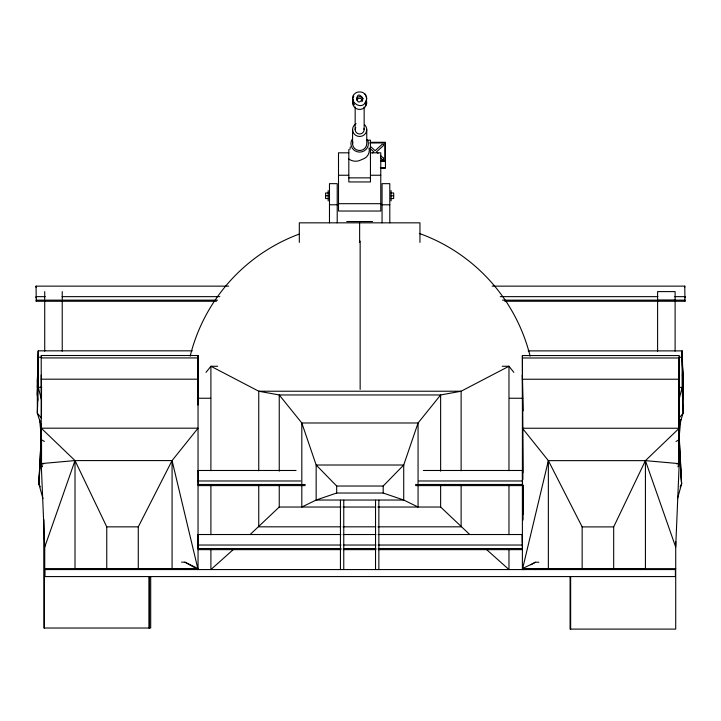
<?xml version="1.0" encoding="UTF-8"?>
<svg xmlns="http://www.w3.org/2000/svg" width="721" height="721" viewBox="0 0 721 721"><rect width="100%" height="100%" fill="white"/><g stroke="black" fill="none" stroke-linecap="round" stroke-linejoin="round"><path stroke-width="1.08" d="M197.915 383.518L198.041 355.498L41.223 355.498L41.223 463.594L44.72 547.059L44.72 568.599L198.041 568.599L184.927 562.164L181.548 562.164M197.915 386.068L198.041 357.931L41.223 357.931M197.915 405.094L198.041 375.055L197.905 381.76M678.822 436.178L678.903 385.942L679.209 387.592M678.812 404.175L679.209 375.109M37.862 400.371L37.339 394.766L37.862 370.594M37.979 365.105L38.294 350.83L192.273 350.83M41.467 418.198L37.33 413.187L37.33 381.842L38.294 350.83L38.294 387.357L37.33 413.187L41.43 426.057M41.665 357.201L38.294 357.201L37.33 387.312L41.665 387.357M37.33 394.757L37.852 379.21M37.33 381.842L38.294 357.201M41.458 432.951L38.835 483.845L42.954 498.626M40.304 486.864L38.835 483.845L41.476 430.996M38.835 483.845L41.439 446.083M678.812 440.765L680.795 419.478M682.472 401.543L683.093 394.82L682.427 364.06M678.767 442.802L678.84 429.734M678.812 441.802L679.209 438.467L681.597 483.899L677.479 498.68M352.803 100.823L352.569 102.598A7.093 6.849 0 0 0 360.59 109.394A7.093 6.849 0 0 0 366.511 100.823M349.964 149.364L350.289 146.94M356.471 99.3L357.4 97.281M41.223 387.547L41.53 385.888L41.458 417.36M522.392 569.563L548.357 460.638L522.392 428.238L679.209 428.238L645.421 460.638L613.679 526.898L613.679 568.932L548.357 568.644L522.392 569.563L522.392 355.552L679.209 355.552L679.209 463.648L675.712 547.113L645.421 460.638L548.357 460.638L548.357 568.644M678.785 400.47L682.138 387.411L682.138 350.884L528.16 350.884M677.929 466.857L678.903 463.648L678.903 359.148M678.659 427.183L683.102 413.241L683.102 381.896L682.138 350.884L682.336 359.671M44.72 547.059L75.011 460.584L41.223 428.184L198.041 428.184L172.076 460.584L138.279 526.853L138.279 568.878L75.011 568.599L75.011 460.584L172.076 460.584L198.041 569.518L172.076 568.599L138.279 568.878M352.975 99.3L352.803 103.292L354.128 104.96L352.569 99.3L353.786 96.118M365.808 101.958C367.476 99.101 366.809 95.001 363.907 93.225A5.191 4.47 0 0 0 360.563 92L358.752 92A5.191 4.47 0 0 0 355.417 93.216C346.459 99.408 360.68 111.773 365.808 101.958L364.673 103.445M680.128 486.909L681.597 483.899L678.84 428.797M357.4 99.3L356.58 100.129M361.924 101.625L362.42 100.931M206.017 372.378L210.902 366.259L217.652 366.259M678.966 418.252L683.102 413.241L682.138 387.411L678.767 387.411M418.063 485.747L418.063 507.034L403.715 500.032L383.193 493.029L383.193 486.026L403.715 465.009L418.063 422.984L440.63 394.964L461.125 391.224L508.972 366.259L513.857 372.378M340.934 507.034L279.243 507.034L250.358 534.324M372.577 153.032L373.829 151.888L369.9 148.337M370.414 146.39L375.154 150.68L382.229 144.245L383.518 144.245L383.518 145.489L376.488 151.888L378.056 153.303M357.4 99.291C358.86 97.398 361.996 98.263 362.6 100.462L362.744 98.534L361.924 97.281M233.568 549.321L210.902 569.563L210.902 549.348M676.046 441.504L678.903 439.792M357.4 97.281L359.662 96.56L361.915 97.281M530.827 564.84L535.505 562.218L538.884 562.218M535.505 562.218L522.392 568.644L675.712 568.644M383.193 493.029L336.68 493.029L316.159 500.032L301.811 507.034L301.811 485.747M535.505 569.617L541.038 568.599M676.704 463.909L679.209 463.648L645.421 460.638L645.421 568.644L613.679 568.932M682.138 387.411L683.102 387.366L682.138 357.255L678.767 357.255M366.448 140.18L370.45 140.18L370.45 181.944L348.82 181.944L348.82 149.526M370.252 142.289L385.456 142.289L385.456 168.344L380.769 168.344M369.765 142.992L384.816 142.911L384.816 160.747M348.82 152.816L338.5 152.816L338.5 211.028L380.769 211.028L380.769 152.816L370.45 152.816M380.661 158.079L382.229 159.503L383.518 159.503L383.518 158.169M380.391 160.747L384.816 160.666M380.769 161.288L385.456 161.288M380.391 167.632L384.816 167.632L380.391 167.714M338.5 175.248L348.82 175.248M370.45 175.248L380.769 175.248M348.82 177.862L370.45 177.862M328.19 192.976L325.604 192.976L325.604 198.563L328.19 198.563M391.088 192.976L393.666 192.976L393.666 198.563L391.088 198.563M325.604 195.77L328.19 195.77M391.088 195.77L393.666 195.77M338.5 203.683L380.769 203.683M329.479 204.782L337.212 204.782M382.058 204.782L389.8 204.782M346.738 221.545L372.532 221.545M36.05 287.255L36.05 286.138L228.638 286.138M492.173 286.138L684.761 286.138L684.932 297.755L684.932 296.646L674.793 296.646M36.05 286.138L36.221 297.755L36.221 296.646L45.234 296.646M62.123 296.646L219.797 296.646M500.23 296.646L657.903 296.646M217.562 300.152L36.239 300.152L36.239 301.261L216.435 301.261M502.501 300.152L684.95 300.152L684.95 301.261L504.754 301.261M657.597 300.351L675.108 300.351M522.392 357.986L679.209 357.986M502.222 366.259L508.972 366.259L508.972 470.723M41.223 379.183L198.041 379.183M522.392 379.237L679.209 379.237M197.563 398.244L210.721 398.244M509.567 398.244L522.725 398.244M198.086 471.588L198.086 470.48L296.061 470.48M423.326 470.48L522.437 470.48L522.536 485.603L415.539 485.603M198.086 470.48L198.167 480.979L300.657 480.979M418.91 480.979L522.518 480.979M198.167 480.979L198.176 484.485L305.172 484.485M415.539 484.485L522.536 484.485M305.172 485.603L198.176 485.603L198.176 484.485M210.902 470.723L210.902 366.259L258.749 391.224L279.243 394.964L301.811 422.984L316.159 465.009L336.68 486.026L383.193 486.026M343.124 507.034L375.623 507.034M377.822 507.034L440.63 507.034L469.515 534.324M340.826 526.826L258.749 526.826L258.749 485.368M343.07 526.826L375.677 526.826M377.921 526.826L461.125 526.826L461.125 485.368M43.729 463.855L41.223 463.594L75.011 460.584L106.753 526.853L138.279 526.853M548.357 460.638L582.153 526.898L613.679 526.898M340.97 534.522L197.942 534.522L198.041 548.528L341.069 548.528M343.223 534.522L375.884 534.522M378.137 534.522L522.292 534.522L522.383 545.031L522.392 548.528L378.237 548.528M198.032 545.031L341.06 545.031M343.313 545.031L375.974 545.031M378.228 545.031L522.383 545.031M343.322 548.528L375.983 548.528M198.041 549.645L341.069 549.645M343.322 549.645L375.983 549.645M378.237 549.645L522.392 549.645M179.394 568.545L184.927 569.563M184.927 562.164L195.229 567.941M44.387 441.45L41.53 439.738L41.53 463.594L42.503 466.811M486.305 549.321L508.972 569.563L508.972 549.348M380.4 155.43L383.518 158.26M364.673 93.757L365.808 95.109M365.953 96.569L366.511 97.641M38.294 387.357L41.367 399.335M366.601 98.218C366.142 102.445 364.52 111.349 366.511 99.741M39.637 419.424L41.412 438.476M678.84 443.911L681.597 483.899M682.138 357.255L683.102 381.896M682.436 374.821L683.102 394.811M523.095 410.88L522.392 375.109L522.887 479.492M41.223 375.055L41.467 392.945M522.355 542.994L522.292 534.522M684.932 296.646L684.95 301.261M36.221 296.646L36.239 301.261M522.392 355.552L522.905 472.805M522.959 485.188L523.086 514.461M522.914 485.125L523.086 520.048M684.761 286.138L684.761 287.255M675.712 541.534L675.712 629.1L570.086 629.1L570.086 576.647M675.108 351.181L675.108 291.599L657.597 291.599L657.597 351.181M582.153 526.898L582.153 568.932M570.644 576.647L570.644 629.1M508.972 485.323L508.972 534.748M461.125 470.795L461.125 391.224L258.749 391.224L258.749 470.795M440.63 471.173L440.63 394.964L279.243 394.964L279.243 471.173M440.63 485.747L440.63 507.034M419.955 242.391L419.955 222.834L299.314 222.834L299.314 242.391M418.063 483.503L418.063 422.984L301.811 422.984L301.811 483.503M391.088 190.614L391.088 200.934M389.8 222.834L389.8 183.657L382.058 183.657L382.058 222.834M378.858 500.203L378.858 569.563M375.533 500.203L375.533 569.563M366.755 129.645L366.755 143.659A7.093 6.849 0 0 1 358.734 150.455A7.093 6.849 0 0 1 352.803 141.893M364.15 106.924L364.15 129.645M360.149 241.129L360.149 389.403M359.635 222.834L359.635 242.391M355.165 106.924L355.165 129.645M352.569 129.645L352.569 143.659M343.764 500.203L343.764 569.563M340.438 500.203L340.438 569.563M337.212 222.834L337.212 183.657L329.479 183.657L329.479 222.834M336.68 486.026L336.68 493.029M328.19 190.614L328.19 200.934M279.243 485.747L279.243 507.034M210.902 485.323L210.902 534.748M198.041 355.498L198.041 569.563M172.076 460.584L172.076 568.599M150.698 576.665L150.698 628.018L43.882 628.018L43.882 519.67M149.499 576.665L149.499 628.018M148.941 576.665L148.941 628.018M106.753 526.853L106.753 568.878M62.231 291.599L62.231 299.26M62.231 300.594L62.231 351.181M44.72 291.599L44.72 299.26M44.72 300.594L44.72 351.181M44.441 537.172L44.441 628.018M348.82 159.017A11.266 10.887 0 0 0 360.987 159.954L362.14 159.386A9.67 9.346 0 0 0 368.981 147.94M367.223 139.441A8.733 8.436 0 0 1 361.924 151.807L359.662 152.095A8.733 8.436 0 0 1 352.1 139.441M364.673 124.796A7.093 6.849 0 0 1 364.222 134.89A7.093 6.849 0 0 1 353.849 133.574A7.093 6.849 0 0 1 356.111 123.706M363.997 128.518A4.488 4.335 0 0 1 359.076 133.944A4.488 4.335 0 0 1 355.768 127.473M190.173 356.138A175.113 175.113 0 0 1 298.891 234.199M419.298 233.424A175.113 175.113 0 0 1 530.115 356.138M362.852 98.462C355.21 110.538 354.939 86.583 362.852 98.462M403.715 465.009L316.159 465.009L316.159 500.032L403.715 500.032L403.715 465.009M675.397 569.563L45.008 569.563L45.008 576.575L675.397 576.575L675.397 569.563M41.485 440.639L41.223 438.422L41.439 440.585"/></g></svg>
